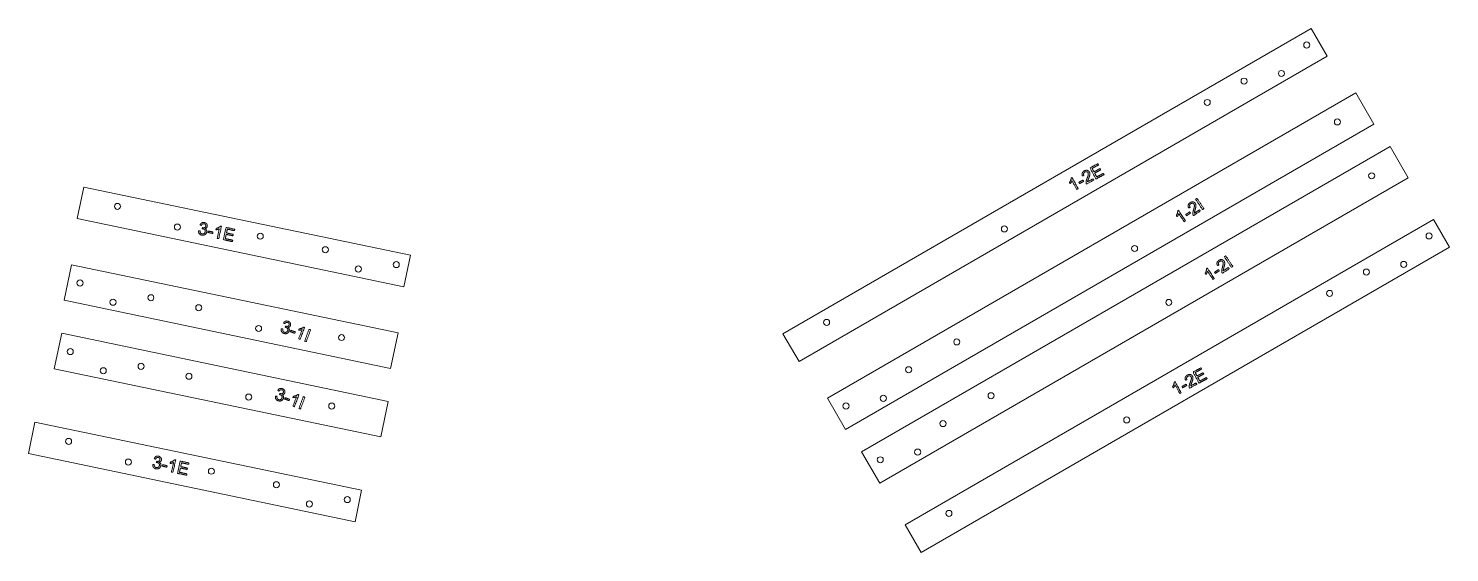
# Model space of a CAD drawing. Header units: millimetres. Extents: x -47944 to 26607, y -7127 to 10342.
# Drawn here: x -4439 to -2194, y -2057 to -1230 of the extents above; entities that cross this region are included whole.
import ezdxf

# ---------------------------------------------------------------- set-up
doc = ezdxf.new("R2010")
doc.units = ezdxf.units.MM
doc.header["$MEASUREMENT"] = 0
doc.layers.add('CORTE', color=5, linetype='Continuous', lineweight=0)
doc.layers.add('MARCADO DE PISTAS', color=1, linetype='Continuous', lineweight=0)

# ---------------------------------------------------------------- blocks, each defined once
blk = doc.blocks.new('BLOCK 149')
at = {"layer": 'CORTE', "color": 255, "lineweight": 5}
blk.add_lwpolyline([(7.6689, 4.4814), (7.7027, 4.4234), (8.6834, 4.9896), (8.6498, 5.0477), (7.6689, 4.4814)], dxfattribs=at)
blk = doc.blocks.new('BLOCK 150')
at = {"layer": 'CORTE', "color": 255, "lineweight": 5}
blk.add_open_spline([(7.9147, 4.5857), (7.9147, 4.5887), (7.9122, 4.5913), (7.9091, 4.5913), (7.906, 4.5913), (7.9035, 4.5887), (7.9035, 4.5857), (7.9035, 4.5825), (7.906, 4.5801), (7.9091, 4.5801), (7.9122, 4.5801), (7.9147, 4.5825), (7.9147, 4.5857), (7.9147, 4.5857), (7.9147, 4.5857), (7.9147, 4.5857)], degree=3, knots=[0, 0, 0, 0, 1, 1, 1, 2, 2, 2, 3, 3, 3, 4, 4, 4, 5, 5, 5, 5], dxfattribs=at)
blk = doc.blocks.new('BLOCK 151')
at = {"layer": 'CORTE', "color": 255, "lineweight": 5}
blk.add_open_spline([(8.2447, 4.7589), (8.2447, 4.762), (8.2422, 4.7645), (8.2391, 4.7645), (8.236, 4.7645), (8.2335, 4.762), (8.2335, 4.7589), (8.2335, 4.7558), (8.236, 4.7533), (8.2391, 4.7533), (8.2422, 4.7533), (8.2447, 4.7558), (8.2447, 4.7589), (8.2447, 4.7589), (8.2447, 4.7589), (8.2447, 4.7589)], degree=3, knots=[0, 0, 0, 0, 1, 1, 1, 2, 2, 2, 3, 3, 3, 4, 4, 4, 5, 5, 5, 5], dxfattribs=at)
blk = doc.blocks.new('BLOCK 152')
at = {"layer": 'CORTE', "color": 255, "lineweight": 5}
blk.add_open_spline([(8.6213, 4.9936), (8.6213, 4.9967), (8.6188, 4.9992), (8.6157, 4.9992), (8.6126, 4.9992), (8.6101, 4.9967), (8.6101, 4.9936), (8.6101, 4.9905), (8.6126, 4.988), (8.6157, 4.988), (8.6188, 4.988), (8.6213, 4.9905), (8.6213, 4.9936), (8.6213, 4.9936), (8.6213, 4.9936), (8.6213, 4.9936)], degree=3, knots=[0, 0, 0, 0, 1, 1, 1, 2, 2, 2, 3, 3, 3, 4, 4, 4, 5, 5, 5, 5], dxfattribs=at)
blk = doc.blocks.new('BLOCK 153')
at = {"layer": 'CORTE', "color": 255, "lineweight": 5}
blk.add_open_spline([(7.7091, 4.4669), (7.7091, 4.47), (7.7066, 4.4725), (7.7034, 4.4725), (7.7003, 4.4725), (7.6978, 4.47), (7.6978, 4.4669), (7.6978, 4.4638), (7.7003, 4.4612), (7.7034, 4.4612), (7.7066, 4.4612), (7.7091, 4.4638), (7.7091, 4.4669), (7.7091, 4.4669), (7.7091, 4.4669), (7.7091, 4.4669)], degree=3, knots=[0, 0, 0, 0, 1, 1, 1, 2, 2, 2, 3, 3, 3, 4, 4, 4, 5, 5, 5, 5], dxfattribs=at)
blk = doc.blocks.new('BLOCK 154')
at = {"layer": 'CORTE', "color": 255, "lineweight": 5}
blk.add_open_spline([(7.7785, 4.4811), (7.7785, 4.4842), (7.7759, 4.4868), (7.7728, 4.4868), (7.7697, 4.4868), (7.7671, 4.4842), (7.7671, 4.4811), (7.7671, 4.4779), (7.7697, 4.4754), (7.7728, 4.4754), (7.7759, 4.4754), (7.7785, 4.4779), (7.7785, 4.4811), (7.7785, 4.4811), (7.7785, 4.4811), (7.7785, 4.4811)], degree=3, knots=[0, 0, 0, 0, 1, 1, 1, 2, 2, 2, 3, 3, 3, 4, 4, 4, 5, 5, 5, 5], dxfattribs=at)
blk = doc.blocks.new('BLOCK 155')
at = {"layer": 'CORTE', "color": 255, "lineweight": 5}
blk.add_open_spline([(7.8255, 4.5341), (7.8255, 4.5372), (7.8229, 4.5397), (7.8198, 4.5397), (7.8166, 4.5397), (7.8141, 4.5372), (7.8141, 4.5341), (7.8141, 4.5309), (7.8166, 4.5284), (7.8198, 4.5284), (7.8229, 4.5284), (7.8255, 4.5309), (7.8255, 4.5341), (7.8255, 4.5341), (7.8255, 4.5341), (7.8255, 4.5341)], degree=3, knots=[0, 0, 0, 0, 1, 1, 1, 2, 2, 2, 3, 3, 3, 4, 4, 4, 5, 5, 5, 5], dxfattribs=at)
blk = doc.blocks.new('BLOCK 148')
at = {"layer": 'CORTE'}
for name in ['BLOCK 149', 'BLOCK 152', 'BLOCK 151', 'BLOCK 150', 'BLOCK 155', 'BLOCK 154', 'BLOCK 153']:
    blk.add_blockref(name, (0, 0), dxfattribs=at)
blk = doc.blocks.new('BLOCK 157')
at = {"layer": 'CORTE', "color": 255, "lineweight": 5}
blk.add_open_spline([(8.0636, 4.3494), (8.0636, 4.3525), (8.0611, 4.355), (8.058, 4.355), (8.0549, 4.355), (8.0524, 4.3525), (8.0524, 4.3494), (8.0524, 4.3463), (8.0549, 4.3438), (8.058, 4.3438), (8.0611, 4.3438), (8.0636, 4.3463), (8.0636, 4.3494), (8.0636, 4.3494), (8.0636, 4.3494), (8.0636, 4.3494)], degree=3, knots=[0, 0, 0, 0, 1, 1, 1, 2, 2, 2, 3, 3, 3, 4, 4, 4, 5, 5, 5, 5], dxfattribs=at)
blk = doc.blocks.new('BLOCK 158')
at = {"layer": 'CORTE', "color": 255, "lineweight": 5}
blk.add_open_spline([(8.3936, 4.5227), (8.3936, 4.5258), (8.391, 4.5283), (8.3879, 4.5283), (8.3848, 4.5283), (8.3824, 4.5258), (8.3824, 4.5227), (8.3824, 4.5196), (8.3848, 4.5171), (8.3879, 4.5171), (8.391, 4.5171), (8.3936, 4.5196), (8.3936, 4.5227), (8.3936, 4.5227), (8.3936, 4.5227), (8.3936, 4.5227)], degree=3, knots=[0, 0, 0, 0, 1, 1, 1, 2, 2, 2, 3, 3, 3, 4, 4, 4, 5, 5, 5, 5], dxfattribs=at)
blk = doc.blocks.new('BLOCK 159')
at = {"layer": 'CORTE', "color": 255, "lineweight": 5}
blk.add_open_spline([(8.7701, 4.7573), (8.7701, 4.7604), (8.7676, 4.7629), (8.7645, 4.7629), (8.7615, 4.7629), (8.7589, 4.7604), (8.7589, 4.7573), (8.7589, 4.7543), (8.7615, 4.7517), (8.7645, 4.7517), (8.7676, 4.7517), (8.7701, 4.7543), (8.7701, 4.7573), (8.7701, 4.7573), (8.7701, 4.7573), (8.7701, 4.7573)], degree=3, knots=[0, 0, 0, 0, 1, 1, 1, 2, 2, 2, 3, 3, 3, 4, 4, 4, 5, 5, 5, 5], dxfattribs=at)
blk = doc.blocks.new('BLOCK 160')
at = {"layer": 'CORTE', "color": 255, "lineweight": 5}
blk.add_lwpolyline([(8.0067, 4.2767), (7.9768, 4.3284), (8.9575, 4.8946), (8.9873, 4.8429), (8.0067, 4.2767)], dxfattribs=at)
blk = doc.blocks.new('BLOCK 161')
at = {"layer": 'CORTE', "color": 255, "lineweight": 5}
blk.add_open_spline([(8.8386, 4.7968), (8.8386, 4.8), (8.8361, 4.8025), (8.833, 4.8025), (8.8298, 4.8025), (8.8273, 4.8), (8.8273, 4.7968), (8.8273, 4.7937), (8.8298, 4.7912), (8.833, 4.7912), (8.8361, 4.7912), (8.8386, 4.7937), (8.8386, 4.7968), (8.8386, 4.7968), (8.8386, 4.7968), (8.8386, 4.7968)], degree=3, knots=[0, 0, 0, 0, 1, 1, 1, 2, 2, 2, 3, 3, 3, 4, 4, 4, 5, 5, 5, 5], dxfattribs=at)
blk = doc.blocks.new('BLOCK 162')
at = {"layer": 'CORTE', "color": 255, "lineweight": 5}
blk.add_open_spline([(8.908, 4.811), (8.908, 4.8142), (8.9054, 4.8167), (8.9023, 4.8167), (8.8992, 4.8167), (8.8967, 4.8142), (8.8967, 4.811), (8.8967, 4.8079), (8.8992, 4.8054), (8.9023, 4.8054), (8.9054, 4.8054), (8.908, 4.8079), (8.908, 4.811), (8.908, 4.811), (8.908, 4.811), (8.908, 4.811)], degree=3, knots=[0, 0, 0, 0, 1, 1, 1, 2, 2, 2, 3, 3, 3, 4, 4, 4, 5, 5, 5, 5], dxfattribs=at)
blk = doc.blocks.new('BLOCK 163')
at = {"layer": 'CORTE', "color": 255, "lineweight": 5}
blk.add_open_spline([(8.955, 4.864), (8.955, 4.8671), (8.9524, 4.8697), (8.9493, 4.8697), (8.9462, 4.8697), (8.9436, 4.8671), (8.9436, 4.864), (8.9436, 4.8609), (8.9462, 4.8583), (8.9493, 4.8583), (8.9524, 4.8583), (8.955, 4.8609), (8.955, 4.864), (8.955, 4.864), (8.955, 4.864), (8.955, 4.864)], degree=3, knots=[0, 0, 0, 0, 1, 1, 1, 2, 2, 2, 3, 3, 3, 4, 4, 4, 5, 5, 5, 5], dxfattribs=at)
blk = doc.blocks.new('BLOCK 156')
at = {"layer": 'CORTE'}
for name in ['BLOCK 160', 'BLOCK 163', 'BLOCK 161', 'BLOCK 162', 'BLOCK 159', 'BLOCK 158', 'BLOCK 157']:
    blk.add_blockref(name, (0, 0), dxfattribs=at)
blk = doc.blocks.new('BLOCK 109')
at = {"layer": 'CORTE', "color": 255, "lineweight": 5}
blk.add_open_spline([(5.7119, 3.9962), (5.7119, 3.9993), (5.7093, 4.0018), (5.7062, 4.0018), (5.7032, 4.0018), (5.7007, 3.9993), (5.7007, 3.9962), (5.7007, 3.9931), (5.7032, 3.9906), (5.7062, 3.9906), (5.7093, 3.9906), (5.7119, 3.9931), (5.7119, 3.9962), (5.7119, 3.9962), (5.7119, 3.9962), (5.7119, 3.9962)], degree=3, knots=[0, 0, 0, 0, 1, 1, 1, 2, 2, 2, 3, 3, 3, 4, 4, 4, 5, 5, 5, 5], dxfattribs=at)
blk = doc.blocks.new('BLOCK 110')
at = {"layer": 'CORTE', "color": 255, "lineweight": 5}
blk.add_open_spline([(5.823, 3.9578), (5.823, 3.9609), (5.8205, 3.9634), (5.8174, 3.9634), (5.8143, 3.9634), (5.8118, 3.9609), (5.8118, 3.9578), (5.8118, 3.9547), (5.8143, 3.9522), (5.8174, 3.9522), (5.8205, 3.9522), (5.823, 3.9547), (5.823, 3.9578), (5.823, 3.9578), (5.823, 3.9578), (5.823, 3.9578)], degree=3, knots=[0, 0, 0, 0, 1, 1, 1, 2, 2, 2, 3, 3, 3, 4, 4, 4, 5, 5, 5, 5], dxfattribs=at)
blk = doc.blocks.new('BLOCK 111')
at = {"layer": 'CORTE', "color": 255, "lineweight": 5}
blk.add_open_spline([(5.977, 3.9409), (5.977, 3.944), (5.9744, 3.9465), (5.9714, 3.9465), (5.9683, 3.9465), (5.9658, 3.944), (5.9658, 3.9409), (5.9658, 3.9378), (5.9683, 3.9353), (5.9714, 3.9353), (5.9744, 3.9353), (5.977, 3.9378), (5.977, 3.9409), (5.977, 3.9409), (5.977, 3.9409), (5.977, 3.9409)], degree=3, knots=[0, 0, 0, 0, 1, 1, 1, 2, 2, 2, 3, 3, 3, 4, 4, 4, 5, 5, 5, 5], dxfattribs=at)
blk = doc.blocks.new('BLOCK 112')
at = {"layer": 'CORTE', "color": 255, "lineweight": 5}
blk.add_lwpolyline([(6.2501, 3.9056), (6.238, 3.8472), (5.6317, 3.9736), (5.6439, 4.0321), (6.2501, 3.9056)], dxfattribs=at)
blk = doc.blocks.new('BLOCK 113')
at = {"layer": 'CORTE', "color": 255, "lineweight": 5}
blk.add_open_spline([(6.0978, 3.9157), (6.0978, 3.9189), (6.0953, 3.9214), (6.0921, 3.9214), (6.089, 3.9214), (6.0865, 3.9189), (6.0865, 3.9157), (6.0865, 3.9126), (6.089, 3.91), (6.0921, 3.91), (6.0953, 3.91), (6.0978, 3.9126), (6.0978, 3.9157), (6.0978, 3.9157), (6.0978, 3.9157), (6.0978, 3.9157)], degree=3, knots=[0, 0, 0, 0, 1, 1, 1, 2, 2, 2, 3, 3, 3, 4, 4, 4, 5, 5, 5, 5], dxfattribs=at)
blk = doc.blocks.new('BLOCK 114')
at = {"layer": 'CORTE', "color": 255, "lineweight": 5}
blk.add_open_spline([(6.159, 3.8801), (6.159, 3.8832), (6.1565, 3.8858), (6.1533, 3.8858), (6.1502, 3.8858), (6.1477, 3.8832), (6.1477, 3.8801), (6.1477, 3.877), (6.1502, 3.8744), (6.1533, 3.8744), (6.1565, 3.8744), (6.159, 3.877), (6.159, 3.8801), (6.159, 3.8801), (6.159, 3.8801), (6.159, 3.8801)], degree=3, knots=[0, 0, 0, 0, 1, 1, 1, 2, 2, 2, 3, 3, 3, 4, 4, 4, 5, 5, 5, 5], dxfattribs=at)
blk = doc.blocks.new('BLOCK 115')
at = {"layer": 'CORTE', "color": 255, "lineweight": 5}
blk.add_open_spline([(6.2293, 3.8883), (6.2293, 3.8914), (6.2268, 3.894), (6.2237, 3.894), (6.2205, 3.894), (6.218, 3.8914), (6.218, 3.8883), (6.218, 3.8851), (6.2205, 3.8826), (6.2237, 3.8826), (6.2268, 3.8826), (6.2293, 3.8851), (6.2293, 3.8883), (6.2293, 3.8883), (6.2293, 3.8883), (6.2293, 3.8883)], degree=3, knots=[0, 0, 0, 0, 1, 1, 1, 2, 2, 2, 3, 3, 3, 4, 4, 4, 5, 5, 5, 5], dxfattribs=at)
blk = doc.blocks.new('BLOCK 108')
at = {"layer": 'CORTE'}
for name in ['BLOCK 112', 'BLOCK 109', 'BLOCK 110', 'BLOCK 111', 'BLOCK 113', 'BLOCK 114', 'BLOCK 115']:
    blk.add_blockref(name, (0, 0), dxfattribs=at)
blk = doc.blocks.new('BLOCK 101')
at = {"layer": 'CORTE', "color": 255, "lineweight": 5}
blk.add_lwpolyline([(5.5936, 4.5781), (5.5799, 4.5123), (6.1861, 4.3859), (6.1998, 4.4517), (5.5936, 4.5781)], dxfattribs=at)
blk = doc.blocks.new('BLOCK 102')
at = {"layer": 'CORTE', "color": 255, "lineweight": 5}
blk.add_open_spline([(5.8354, 4.4983), (5.8354, 4.5014), (5.8329, 4.5039), (5.8298, 4.5039), (5.8267, 4.5039), (5.8242, 4.5014), (5.8242, 4.4983), (5.8242, 4.4953), (5.8267, 4.4928), (5.8298, 4.4928), (5.8329, 4.4928), (5.8354, 4.4953), (5.8354, 4.4983), (5.8354, 4.4983), (5.8354, 4.4983), (5.8354, 4.4983)], degree=3, knots=[0, 0, 0, 0, 1, 1, 1, 2, 2, 2, 3, 3, 3, 4, 4, 4, 5, 5, 5, 5], dxfattribs=at)
blk = doc.blocks.new('BLOCK 103')
at = {"layer": 'CORTE', "color": 255, "lineweight": 5}
blk.add_open_spline([(5.9465, 4.4599), (5.9465, 4.463), (5.944, 4.4655), (5.9409, 4.4655), (5.9378, 4.4655), (5.9353, 4.463), (5.9353, 4.4599), (5.9353, 4.4568), (5.9378, 4.4543), (5.9409, 4.4543), (5.944, 4.4543), (5.9465, 4.4568), (5.9465, 4.4599), (5.9465, 4.4599), (5.9465, 4.4599), (5.9465, 4.4599)], degree=3, knots=[0, 0, 0, 0, 1, 1, 1, 2, 2, 2, 3, 3, 3, 4, 4, 4, 5, 5, 5, 5], dxfattribs=at)
blk = doc.blocks.new('BLOCK 104')
at = {"layer": 'CORTE', "color": 255, "lineweight": 5}
blk.add_open_spline([(6.1005, 4.4431), (6.1005, 4.4462), (6.098, 4.4487), (6.0949, 4.4487), (6.0918, 4.4487), (6.0893, 4.4462), (6.0893, 4.4431), (6.0893, 4.44), (6.0918, 4.4375), (6.0949, 4.4375), (6.098, 4.4375), (6.1005, 4.44), (6.1005, 4.4431), (6.1005, 4.4431), (6.1005, 4.4431), (6.1005, 4.4431)], degree=3, knots=[0, 0, 0, 0, 1, 1, 1, 2, 2, 2, 3, 3, 3, 4, 4, 4, 5, 5, 5, 5], dxfattribs=at)
blk = doc.blocks.new('BLOCK 105')
at = {"layer": 'CORTE', "color": 255, "lineweight": 5}
blk.add_open_spline([(5.6151, 4.5443), (5.6151, 4.5474), (5.6126, 4.55), (5.6095, 4.55), (5.6063, 4.55), (5.6038, 4.5474), (5.6038, 4.5443), (5.6038, 4.5411), (5.6063, 4.5386), (5.6095, 4.5386), (5.6126, 4.5386), (5.6151, 4.5411), (5.6151, 4.5443), (5.6151, 4.5443), (5.6151, 4.5443), (5.6151, 4.5443)], degree=3, knots=[0, 0, 0, 0, 1, 1, 1, 2, 2, 2, 3, 3, 3, 4, 4, 4, 5, 5, 5, 5], dxfattribs=at)
blk = doc.blocks.new('BLOCK 106')
at = {"layer": 'CORTE', "color": 255, "lineweight": 5}
blk.add_open_spline([(5.6763, 4.5087), (5.6763, 4.5118), (5.6738, 4.5143), (5.6707, 4.5143), (5.6675, 4.5143), (5.665, 4.5118), (5.665, 4.5087), (5.665, 4.5055), (5.6675, 4.503), (5.6707, 4.503), (5.6738, 4.503), (5.6763, 4.5055), (5.6763, 4.5087), (5.6763, 4.5087), (5.6763, 4.5087), (5.6763, 4.5087)], degree=3, knots=[0, 0, 0, 0, 1, 1, 1, 2, 2, 2, 3, 3, 3, 4, 4, 4, 5, 5, 5, 5], dxfattribs=at)
blk = doc.blocks.new('BLOCK 107')
at = {"layer": 'CORTE', "color": 255, "lineweight": 5}
blk.add_open_spline([(5.7466, 4.5169), (5.7466, 4.52), (5.7441, 4.5225), (5.741, 4.5225), (5.7378, 4.5225), (5.7353, 4.52), (5.7353, 4.5169), (5.7353, 4.5137), (5.7378, 4.5112), (5.741, 4.5112), (5.7441, 4.5112), (5.7466, 4.5137), (5.7466, 4.5169), (5.7466, 4.5169), (5.7466, 4.5169), (5.7466, 4.5169)], degree=3, knots=[0, 0, 0, 0, 1, 1, 1, 2, 2, 2, 3, 3, 3, 4, 4, 4, 5, 5, 5, 5], dxfattribs=at)
blk = doc.blocks.new('BLOCK 100')
at = {"layer": 'CORTE'}
for name in ['BLOCK 101', 'BLOCK 105', 'BLOCK 106', 'BLOCK 107', 'BLOCK 102', 'BLOCK 103', 'BLOCK 104']:
    blk.add_blockref(name, (0, 0), dxfattribs=at)

msp = doc.modelspace()

# ---------------------------------------------------------------- linework, layer by layer
at = {"layer": 'MARCADO DE PISTAS'}
for points, knots in [([(-2757.439, -1467.512), (-2761.744, -1469.831), (-2766.049, -1472.15), (-2765.976, -1471.358), (-2765.691, -1470.46), (-2765.406, -1469.562), (-2764.363, -1466.914), (-2763.147, -1463.74), (-2762.756, -1462.082), (-2762.366, -1460.424), (-2762.483, -1459.178), (-2762.6, -1457.933), (-2763.165, -1456.883), (-2764.277, -1454.818), (-2766.498, -1454.213), (-2768.719, -1453.608), (-2771.238, -1454.965), (-2773.732, -1456.309), (-2774.51, -1458.408), (-2775.289, -1460.508), (-2774.176, -1463.117), (-2773.03, -1462.705), (-2771.884, -1462.292), (-2772.784, -1460.594), (-2772.344, -1459.122), (-2771.904, -1457.65), (-2770.311, -1456.792), (-2768.806, -1455.982), (-2767.405, -1456.338), (-2766.004, -1456.694), (-2765.329, -1457.947), (-2764.671, -1459.168), (-2765.033, -1461.093), (-2765.394, -1463.018), (-2766.901, -1466.936), (-2767.898, -1469.413), (-2768.221, -1471.07), (-2768.543, -1472.728), (-2768.325, -1474.158), (-2768.201, -1475.031), (-2767.752, -1475.805), (-2762.024, -1472.719), (-2756.297, -1469.634), (-2756.868, -1468.573), (-2757.439, -1467.512)], [-22, -22, -22, -21, -21, -20, -20, -19, -19, -18, -18, -17, -17, -16, -16, -15, -15, -14, -14, -13, -13, -12, -12, -11, -11, -10, -10, -9, -9, -8, -8, -7, -7, -6, -6, -5, -5, -4, -4, -3, -3, -2, -2, -1, -1, 0, 0, 0]), ([(-2752.902, -1467.805), (-2746.432, -1464.32), (-2739.962, -1460.834), (-2740.505, -1459.826), (-2741.047, -1458.819), (-2746.351, -1461.676), (-2751.654, -1464.533), (-2753.283, -1461.51), (-2754.911, -1458.487), (-2750.138, -1455.915), (-2745.365, -1453.344), (-2745.908, -1452.336), (-2746.451, -1451.329), (-2751.224, -1453.9), (-2755.997, -1456.471), (-2757.454, -1453.767), (-2758.911, -1451.062), (-2753.82, -1448.319), (-2748.728, -1445.576), (-2749.271, -1444.569), (-2749.814, -1443.561), (-2756.072, -1446.932), (-2762.33, -1450.303), (-2757.616, -1459.054), (-2752.902, -1467.805)], [-12, -12, -12, -11, -11, -10, -10, -9, -9, -8, -8, -7, -7, -6, -6, -5, -5, -4, -4, -3, -3, -2, -2, -1, -1, 0, 0, 0]), ([(-2781.117, -1483.004), (-2785.86, -1474.2), (-2790.602, -1465.396), (-2791.286, -1465.765), (-2791.97, -1466.133), (-2791.922, -1467.574), (-2792.631, -1469.515), (-2793.34, -1471.456), (-2794.701, -1473.284), (-2794.141, -1474.325), (-2793.58, -1475.365), (-2792.766, -1474.448), (-2791.891, -1473.02), (-2791.016, -1471.591), (-2790.629, -1470.427), (-2786.934, -1477.287), (-2783.239, -1484.147), (-2782.178, -1483.575), (-2781.117, -1483.004)], [-9, -9, -9, -8, -8, -7, -7, -6, -6, -5, -5, -4, -4, -3, -3, -2, -2, -1, -1, 0, 0, 0]), ([(-2778.72, -1475.007), (-2775.378, -1473.207), (-2772.037, -1471.407), (-2772.58, -1470.399), (-2773.123, -1469.392), (-2776.464, -1471.192), (-2779.805, -1472.991), (-2779.262, -1473.999), (-2778.72, -1475.007)], [-4, -4, -4, -3, -3, -2, -2, -1, -1, 0, 0, 0]), ([(-2589.267, -1516.376), (-2593.348, -1519.071), (-2597.428, -1521.765), (-2597.426, -1520.969), (-2597.222, -1520.05), (-2597.018, -1519.13), (-2596.216, -1516.399), (-2595.289, -1513.129), (-2595.048, -1511.443), (-2594.807, -1509.756), (-2595.035, -1508.526), (-2595.263, -1507.296), (-2595.92, -1506.302), (-2597.212, -1504.344), (-2599.478, -1503.94), (-2601.744, -1503.536), (-2604.132, -1505.112), (-2606.496, -1506.674), (-2607.084, -1508.835), (-2607.671, -1510.996), (-2606.33, -1513.494), (-2605.225, -1512.981), (-2604.12, -1512.468), (-2605.168, -1510.857), (-2604.862, -1509.352), (-2604.555, -1507.846), (-2603.046, -1506.85), (-2601.619, -1505.908), (-2600.192, -1506.137), (-2598.765, -1506.367), (-2597.98, -1507.554), (-2597.216, -1508.712), (-2597.404, -1510.661), (-2597.592, -1512.611), (-2598.743, -1516.648), (-2599.514, -1519.204), (-2599.687, -1520.884), (-2599.861, -1522.564), (-2599.515, -1523.969), (-2599.314, -1524.826), (-2598.798, -1525.557), (-2593.368, -1521.972), (-2587.939, -1518.387), (-2588.603, -1517.381), (-2589.267, -1516.376)], [-22, -22, -22, -21, -21, -20, -20, -19, -19, -18, -18, -17, -17, -16, -16, -15, -15, -14, -14, -13, -13, -12, -12, -11, -11, -10, -10, -9, -9, -8, -8, -7, -7, -6, -6, -5, -5, -4, -4, -3, -3, -2, -2, -1, -1, 0, 0, 0]), ([(-2584.521, -1516.129), (-2583.415, -1515.399), (-2582.309, -1514.669), (-2587.786, -1506.374), (-2593.264, -1498.08), (-2594.37, -1498.81), (-2595.476, -1499.541), (-2589.998, -1507.835), (-2584.521, -1516.129)], [-4, -4, -4, -3, -3, -2, -2, -1, -1, 0, 0, 0]), ([(-2611.465, -1533.922), (-2616.976, -1525.578), (-2622.486, -1517.233), (-2623.134, -1517.661), (-2623.782, -1518.089), (-2623.606, -1519.52), (-2624.139, -1521.517), (-2624.672, -1523.513), (-2625.864, -1525.455), (-2625.213, -1526.442), (-2624.561, -1527.428), (-2623.832, -1526.442), (-2623.088, -1524.941), (-2622.344, -1523.44), (-2622.064, -1522.246), (-2617.77, -1528.748), (-2613.476, -1535.25), (-2612.471, -1534.586), (-2611.465, -1533.922)], [-9, -9, -9, -8, -8, -7, -7, -6, -6, -5, -5, -4, -4, -3, -3, -2, -2, -1, -1, 0, 0, 0]), ([(-2609.792, -1525.743), (-2606.625, -1523.651), (-2603.458, -1521.56), (-2604.089, -1520.605), (-2604.72, -1519.65), (-2607.887, -1521.741), (-2611.054, -1523.833), (-2610.423, -1524.788), (-2609.792, -1525.743)], [-4, -4, -4, -3, -3, -2, -2, -1, -1, 0, 0, 0]), ([(-4170.261, -1549.614), (-4170.547, -1552.065), (-4169.189, -1553.942), (-4167.832, -1555.82), (-4165.278, -1556.38), (-4162.444, -1557.001), (-4160.202, -1555.637), (-4157.961, -1554.273), (-4157.403, -1551.727), (-4156.99, -1549.844), (-4157.721, -1548.37), (-4158.453, -1546.896), (-4160.083, -1546.123), (-4158.627, -1545.8), (-4157.726, -1544.911), (-4156.824, -1544.021), (-4156.547, -1542.758), (-4156.256, -1541.428), (-4156.699, -1540.091), (-4157.142, -1538.754), (-4158.317, -1537.779), (-4159.492, -1536.803), (-4161.066, -1536.458), (-4163.35, -1535.958), (-4165.176, -1536.946), (-4167.002, -1537.935), (-4167.962, -1540.251), (-4166.824, -1540.685), (-4165.686, -1541.12), (-4165.047, -1539.471), (-4163.929, -1538.822), (-4162.812, -1538.172), (-4161.418, -1538.478), (-4160.01, -1538.787), (-4159.308, -1539.84), (-4158.606, -1540.894), (-4158.893, -1542.203), (-4159.255, -1543.855), (-4160.63, -1544.385), (-4162.006, -1544.915), (-4163.508, -1544.586), (-4163.652, -1544.554), (-4163.89, -1544.473), (-4164.258, -1545.503), (-4164.627, -1546.532), (-4163.535, -1546.494), (-4162.842, -1546.646), (-4161.145, -1547.018), (-4160.277, -1548.321), (-4159.409, -1549.624), (-4159.767, -1551.26), (-4160.143, -1552.974), (-4161.557, -1553.882), (-4162.971, -1554.789), (-4164.755, -1554.398), (-4166.268, -1554.066), (-4167.057, -1552.968), (-4167.847, -1551.87), (-4167.83, -1549.777), (-4169.045, -1549.696), (-4170.261, -1549.614)], [-30, -30, -30, -29, -29, -28, -28, -27, -27, -26, -26, -25, -25, -24, -24, -23, -23, -22, -22, -21, -21, -20, -20, -19, -19, -18, -18, -17, -17, -16, -16, -15, -15, -14, -14, -13, -13, -12, -12, -11, -11, -10, -10, -9, -9, -8, -8, -7, -7, -6, -6, -5, -5, -4, -4, -3, -3, -2, -2, -1, -1, 0, 0, 0]), ([(-4138.299, -1561.922), (-4136.158, -1552.154), (-4134.018, -1542.386), (-4134.776, -1542.219), (-4135.535, -1542.053), (-4136.438, -1543.177), (-4138.241, -1544.187), (-4140.044, -1545.197), (-4142.267, -1545.696), (-4142.52, -1546.851), (-4142.773, -1548.006), (-4141.558, -1547.841), (-4139.963, -1547.328), (-4138.369, -1546.815), (-4137.317, -1546.184), (-4138.985, -1553.795), (-4140.653, -1561.406), (-4139.476, -1561.664), (-4138.299, -1561.922)], [-9, -9, -9, -8, -8, -7, -7, -6, -6, -5, -5, -4, -4, -3, -3, -2, -2, -1, -1, 0, 0, 0]), ([(-4131.12, -1563.495), (-4123.941, -1565.068), (-4116.762, -1566.641), (-4116.517, -1565.523), (-4116.272, -1564.405), (-4122.156, -1563.116), (-4128.041, -1561.826), (-4127.306, -1558.472), (-4126.571, -1555.118), (-4121.275, -1556.279), (-4115.979, -1557.439), (-4115.734, -1556.321), (-4115.489, -1555.203), (-4120.785, -1554.043), (-4126.081, -1552.882), (-4125.423, -1549.881), (-4124.765, -1546.88), (-4119.116, -1548.118), (-4113.467, -1549.356), (-4113.222, -1548.238), (-4112.977, -1547.12), (-4119.921, -1545.598), (-4126.865, -1544.076), (-4128.992, -1553.786), (-4131.12, -1563.495)], [-12, -12, -12, -11, -11, -10, -10, -9, -9, -8, -8, -7, -7, -6, -6, -5, -5, -4, -4, -3, -3, -2, -2, -1, -1, 0, 0, 0]), ([(-4155.395, -1552.132), (-4151.688, -1552.944), (-4147.98, -1553.757), (-4147.735, -1552.639), (-4147.49, -1551.521), (-4151.198, -1550.708), (-4154.905, -1549.896), (-4155.15, -1551.014), (-4155.395, -1552.132)], [-4, -4, -4, -3, -3, -2, -2, -1, -1, 0, 0, 0]), ([(-2538.998, -1607.176), (-2537.892, -1606.446), (-2536.786, -1605.715), (-2542.263, -1597.421), (-2547.741, -1589.126), (-2548.846, -1589.857), (-2549.952, -1590.587), (-2544.475, -1598.882), (-2538.998, -1607.176)], [-4, -4, -4, -3, -3, -2, -2, -1, -1, 0, 0, 0]), ([(-2565.942, -1624.969), (-2571.453, -1616.624), (-2576.963, -1608.28), (-2577.611, -1608.707), (-2578.259, -1609.135), (-2578.083, -1610.567), (-2578.616, -1612.563), (-2579.149, -1614.559), (-2580.341, -1616.502), (-2579.689, -1617.488), (-2579.038, -1618.475), (-2578.309, -1617.488), (-2577.565, -1615.987), (-2576.821, -1614.487), (-2576.54, -1613.293), (-2572.247, -1619.795), (-2567.953, -1626.297), (-2566.948, -1625.633), (-2565.942, -1624.969)], [-9, -9, -9, -8, -8, -7, -7, -6, -6, -5, -5, -4, -4, -3, -3, -2, -2, -1, -1, 0, 0, 0]), ([(-2564.269, -1616.789), (-2561.102, -1614.698), (-2557.935, -1612.607), (-2558.566, -1611.652), (-2559.196, -1610.696), (-2562.363, -1612.788), (-2565.53, -1614.879), (-2564.9, -1615.834), (-2564.269, -1616.789)], [-4, -4, -4, -3, -3, -2, -2, -1, -1, 0, 0, 0]), ([(-2543.744, -1607.423), (-2547.824, -1610.117), (-2551.905, -1612.812), (-2551.902, -1612.016), (-2551.699, -1611.096), (-2551.495, -1610.177), (-2550.693, -1607.445), (-2549.766, -1604.176), (-2549.525, -1602.489), (-2549.284, -1600.803), (-2549.512, -1599.573), (-2549.74, -1598.343), (-2550.397, -1597.348), (-2551.689, -1595.391), (-2553.955, -1594.986), (-2556.221, -1594.582), (-2558.609, -1596.159), (-2560.973, -1597.72), (-2561.56, -1599.881), (-2562.148, -1602.042), (-2560.807, -1604.541), (-2559.702, -1604.028), (-2558.597, -1603.515), (-2559.645, -1601.903), (-2559.339, -1600.398), (-2559.032, -1598.893), (-2557.522, -1597.896), (-2556.096, -1596.954), (-2554.669, -1597.184), (-2553.241, -1597.413), (-2552.457, -1598.601), (-2551.693, -1599.758), (-2551.881, -1601.708), (-2552.069, -1603.657), (-2553.22, -1607.695), (-2553.991, -1610.25), (-2554.164, -1611.93), (-2554.337, -1613.61), (-2553.991, -1615.015), (-2553.791, -1615.873), (-2553.274, -1616.604), (-2547.845, -1613.018), (-2542.416, -1609.433), (-2543.08, -1608.428), (-2543.744, -1607.423)], [-22, -22, -22, -21, -21, -20, -20, -19, -19, -18, -18, -17, -17, -16, -16, -15, -15, -14, -14, -13, -13, -12, -12, -11, -11, -10, -10, -9, -9, -8, -8, -7, -7, -6, -6, -5, -5, -4, -4, -3, -3, -2, -2, -1, -1, 0, 0, 0]), ([(-4039.641, -1703.996), (-4040.282, -1706.379), (-4039.212, -1708.434), (-4038.143, -1710.49), (-4035.698, -1711.416), (-4032.985, -1712.443), (-4030.568, -1711.421), (-4028.152, -1710.399), (-4027.229, -1707.96), (-4026.546, -1706.158), (-4027.055, -1704.593), (-4027.563, -1703.029), (-4029.063, -1702.026), (-4027.576, -1701.919), (-4026.554, -1701.17), (-4025.533, -1700.422), (-4025.075, -1699.212), (-4024.593, -1697.939), (-4024.837, -1696.552), (-4025.08, -1695.164), (-4026.1, -1694.028), (-4027.12, -1692.892), (-4028.627, -1692.321), (-4030.814, -1691.493), (-4032.764, -1692.205), (-4034.715, -1692.916), (-4036.002, -1695.068), (-4034.94, -1695.663), (-4033.877, -1696.259), (-4033.005, -1694.721), (-4031.805, -1694.242), (-4030.604, -1693.762), (-4029.27, -1694.268), (-4027.921, -1694.779), (-4027.381, -1695.923), (-4026.84, -1697.068), (-4027.315, -1698.322), (-4027.913, -1699.903), (-4029.351, -1700.227), (-4030.79, -1700.551), (-4032.228, -1700.006), (-4032.365, -1699.954), (-4032.589, -1699.839), (-4033.104, -1700.803), (-4033.618, -1701.768), (-4032.533, -1701.889), (-4031.869, -1702.141), (-4030.244, -1702.756), (-4029.575, -1704.172), (-4028.907, -1705.588), (-4029.5, -1707.154), (-4030.121, -1708.795), (-4031.653, -1709.487), (-4033.184, -1710.178), (-4034.891, -1709.531), (-4036.34, -1708.983), (-4036.961, -1707.781), (-4037.582, -1706.58), (-4037.26, -1704.512), (-4038.451, -1704.254), (-4039.641, -1703.996)], [-30, -30, -30, -29, -29, -28, -28, -27, -27, -26, -26, -25, -25, -24, -24, -23, -23, -22, -22, -21, -21, -20, -20, -19, -19, -18, -18, -17, -17, -16, -16, -15, -15, -14, -14, -13, -13, -12, -12, -11, -11, -10, -10, -9, -9, -8, -8, -7, -7, -6, -6, -5, -5, -4, -4, -3, -3, -2, -2, -1, -1, 0, 0, 0]), ([(-4009.815, -1720.832), (-4006.273, -1711.48), (-4002.732, -1702.128), (-4003.458, -1701.853), (-4004.184, -1701.578), (-4005.242, -1702.558), (-4007.173, -1703.295), (-4009.103, -1704.031), (-4011.376, -1704.201), (-4011.794, -1705.306), (-4012.213, -1706.412), (-4010.986, -1706.426), (-4009.334, -1706.151), (-4007.682, -1705.876), (-4006.549, -1705.405), (-4009.309, -1712.691), (-4012.069, -1719.978), (-4010.942, -1720.405), (-4009.815, -1720.832)], [-9, -9, -9, -8, -8, -7, -7, -6, -6, -5, -5, -4, -4, -3, -3, -2, -2, -1, -1, 0, 0, 0]), ([(-4002.717, -1723.52), (-4001.477, -1723.989), (-4000.238, -1724.458), (-3996.718, -1715.163), (-3993.197, -1705.867), (-3994.437, -1705.398), (-3995.676, -1704.929), (-3999.196, -1714.224), (-4002.717, -1723.52)], [-4, -4, -4, -3, -3, -2, -2, -1, -1, 0, 0, 0]), ([(-4025.301, -1708.654), (-4021.752, -1709.998), (-4018.203, -1711.342), (-4017.797, -1710.272), (-4017.392, -1709.201), (-4020.941, -1707.857), (-4024.49, -1706.513), (-4024.896, -1707.584), (-4025.301, -1708.654)], [-4, -4, -4, -3, -3, -2, -2, -1, -1, 0, 0, 0]), ([(-2590.069, -1789.97), (-2583.599, -1786.484), (-2577.128, -1782.999), (-2577.671, -1781.991), (-2578.214, -1780.983), (-2583.518, -1783.84), (-2588.821, -1786.697), (-2590.45, -1783.674), (-2592.078, -1780.651), (-2587.305, -1778.08), (-2582.532, -1775.509), (-2583.075, -1774.501), (-2583.617, -1773.493), (-2588.391, -1776.065), (-2593.164, -1778.636), (-2594.621, -1775.931), (-2596.078, -1773.226), (-2590.986, -1770.484), (-2585.895, -1767.741), (-2586.438, -1766.733), (-2586.981, -1765.726), (-2593.239, -1769.097), (-2599.497, -1772.468), (-2594.783, -1781.219), (-2590.069, -1789.97)], [-12, -12, -12, -11, -11, -10, -10, -9, -9, -8, -8, -7, -7, -6, -6, -5, -5, -4, -4, -3, -3, -2, -2, -1, -1, 0, 0, 0]), ([(-2618.284, -1805.169), (-2623.027, -1796.365), (-2627.769, -1787.561), (-2628.453, -1787.929), (-2629.136, -1788.298), (-2629.089, -1789.739), (-2629.798, -1791.68), (-2630.507, -1793.62), (-2631.868, -1795.448), (-2631.307, -1796.489), (-2630.747, -1797.53), (-2629.932, -1796.612), (-2629.057, -1795.184), (-2628.182, -1793.756), (-2627.796, -1792.592), (-2624.101, -1799.452), (-2620.405, -1806.312), (-2619.345, -1805.74), (-2618.284, -1805.169)], [-9, -9, -9, -8, -8, -7, -7, -6, -6, -5, -5, -4, -4, -3, -3, -2, -2, -1, -1, 0, 0, 0]), ([(-2615.886, -1797.171), (-2612.545, -1795.372), (-2609.204, -1793.572), (-2609.747, -1792.564), (-2610.29, -1791.556), (-2613.631, -1793.356), (-2616.972, -1795.156), (-2616.429, -1796.164), (-2615.886, -1797.171)], [-4, -4, -4, -3, -3, -2, -2, -1, -1, 0, 0, 0]), ([(-2594.606, -1789.677), (-2598.911, -1791.996), (-2603.216, -1794.315), (-2603.143, -1793.523), (-2602.857, -1792.625), (-2602.572, -1791.727), (-2601.529, -1789.078), (-2600.314, -1785.905), (-2599.923, -1784.247), (-2599.532, -1782.588), (-2599.649, -1781.343), (-2599.767, -1780.097), (-2600.332, -1779.048), (-2601.444, -1776.983), (-2603.665, -1776.378), (-2605.885, -1775.772), (-2608.405, -1777.13), (-2610.899, -1778.473), (-2611.677, -1780.573), (-2612.455, -1782.673), (-2611.343, -1785.281), (-2610.197, -1784.869), (-2609.05, -1784.457), (-2609.95, -1782.758), (-2609.51, -1781.287), (-2609.071, -1779.815), (-2607.478, -1778.957), (-2605.973, -1778.146), (-2604.572, -1778.502), (-2603.171, -1778.858), (-2602.496, -1780.111), (-2601.838, -1781.333), (-2602.2, -1783.258), (-2602.561, -1785.182), (-2604.068, -1789.101), (-2605.065, -1791.577), (-2605.388, -1793.235), (-2605.71, -1794.893), (-2605.491, -1796.323), (-2605.368, -1797.195), (-2604.919, -1797.969), (-2599.191, -1794.884), (-2593.463, -1791.798), (-2594.035, -1790.738), (-2594.606, -1789.677)], [-22, -22, -22, -21, -21, -20, -20, -19, -19, -18, -18, -17, -17, -16, -16, -15, -15, -14, -14, -13, -13, -12, -12, -11, -11, -10, -10, -9, -9, -8, -8, -7, -7, -6, -6, -5, -5, -4, -4, -3, -3, -2, -2, -1, -1, 0, 0, 0]), ([(-4048.686, -1810.268), (-4049.326, -1812.651), (-4048.257, -1814.706), (-4047.187, -1816.762), (-4044.742, -1817.688), (-4042.029, -1818.716), (-4039.613, -1817.693), (-4037.196, -1816.671), (-4036.273, -1814.232), (-4035.59, -1812.43), (-4036.099, -1810.865), (-4036.608, -1809.301), (-4038.108, -1808.298), (-4036.62, -1808.191), (-4035.599, -1807.442), (-4034.578, -1806.694), (-4034.12, -1805.484), (-4033.637, -1804.211), (-4033.881, -1802.824), (-4034.124, -1801.436), (-4035.145, -1800.3), (-4036.165, -1799.164), (-4037.672, -1798.593), (-4039.858, -1797.765), (-4041.809, -1798.477), (-4043.759, -1799.189), (-4045.047, -1801.34), (-4043.984, -1801.936), (-4042.921, -1802.531), (-4042.049, -1800.994), (-4040.849, -1800.514), (-4039.649, -1800.035), (-4038.314, -1800.54), (-4036.966, -1801.051), (-4036.425, -1802.195), (-4035.884, -1803.34), (-4036.359, -1804.594), (-4036.958, -1806.175), (-4038.396, -1806.499), (-4039.834, -1806.823), (-4041.272, -1806.278), (-4041.41, -1806.226), (-4041.634, -1806.111), (-4042.148, -1807.076), (-4042.662, -1808.04), (-4041.577, -1808.161), (-4040.913, -1808.413), (-4039.288, -1809.028), (-4038.62, -1810.444), (-4037.951, -1811.86), (-4038.545, -1813.427), (-4039.166, -1815.067), (-4040.697, -1815.759), (-4042.228, -1816.45), (-4043.936, -1815.803), (-4045.385, -1815.255), (-4046.006, -1814.053), (-4046.627, -1812.852), (-4046.304, -1810.784), (-4047.495, -1810.526), (-4048.686, -1810.268)], [-30, -30, -30, -29, -29, -28, -28, -27, -27, -26, -26, -25, -25, -24, -24, -23, -23, -22, -22, -21, -21, -20, -20, -19, -19, -18, -18, -17, -17, -16, -16, -15, -15, -14, -14, -13, -13, -12, -12, -11, -11, -10, -10, -9, -9, -8, -8, -7, -7, -6, -6, -5, -5, -4, -4, -3, -3, -2, -2, -1, -1, 0, 0, 0]), ([(-4034.346, -1814.926), (-4030.796, -1816.27), (-4027.247, -1817.614), (-4026.842, -1816.544), (-4026.437, -1815.474), (-4029.986, -1814.129), (-4033.535, -1812.785), (-4033.94, -1813.856), (-4034.346, -1814.926)], [-4, -4, -4, -3, -3, -2, -2, -1, -1, 0, 0, 0]), ([(-4018.86, -1827.104), (-4015.318, -1817.752), (-4011.776, -1808.4), (-4012.502, -1808.125), (-4013.229, -1807.85), (-4014.286, -1808.83), (-4016.217, -1809.567), (-4018.147, -1810.303), (-4020.42, -1810.473), (-4020.839, -1811.579), (-4021.258, -1812.684), (-4020.031, -1812.698), (-4018.379, -1812.423), (-4016.726, -1812.148), (-4015.594, -1811.677), (-4018.353, -1818.963), (-4021.113, -1826.25), (-4019.986, -1826.677), (-4018.86, -1827.104)], [-9, -9, -9, -8, -8, -7, -7, -6, -6, -5, -5, -4, -4, -3, -3, -2, -2, -1, -1, 0, 0, 0]), ([(-4011.761, -1829.792), (-4010.522, -1830.261), (-4009.282, -1830.731), (-4005.762, -1821.435), (-4002.242, -1812.14), (-4003.481, -1811.67), (-4004.721, -1811.201), (-4008.241, -1820.496), (-4011.761, -1829.792)], [-4, -4, -4, -3, -3, -2, -2, -1, -1, 0, 0, 0]), ([(-4242.59, -1918.353), (-4242.877, -1920.803), (-4241.519, -1922.681), (-4240.161, -1924.559), (-4237.607, -1925.118), (-4234.773, -1925.739), (-4232.532, -1924.376), (-4230.29, -1923.012), (-4229.732, -1920.465), (-4229.32, -1918.582), (-4230.051, -1917.108), (-4230.782, -1915.635), (-4232.413, -1914.861), (-4230.956, -1914.539), (-4230.055, -1913.649), (-4229.154, -1912.76), (-4228.877, -1911.496), (-4228.586, -1910.167), (-4229.029, -1908.83), (-4229.472, -1907.492), (-4230.647, -1906.517), (-4231.822, -1905.542), (-4233.396, -1905.197), (-4235.68, -1904.696), (-4237.505, -1905.685), (-4239.331, -1906.673), (-4240.292, -1908.989), (-4239.153, -1909.424), (-4238.015, -1909.858), (-4237.376, -1908.21), (-4236.259, -1907.56), (-4235.142, -1906.911), (-4233.748, -1907.216), (-4232.339, -1907.525), (-4231.637, -1908.579), (-4230.935, -1909.633), (-4231.222, -1910.942), (-4231.584, -1912.593), (-4232.96, -1913.123), (-4234.335, -1913.654), (-4235.838, -1913.324), (-4235.981, -1913.293), (-4236.22, -1913.212), (-4236.588, -1914.241), (-4236.956, -1915.271), (-4235.865, -1915.232), (-4235.171, -1915.384), (-4233.474, -1915.756), (-4232.606, -1917.059), (-4231.738, -1918.362), (-4232.097, -1919.999), (-4232.472, -1921.713), (-4233.886, -1922.62), (-4235.3, -1923.527), (-4237.084, -1923.136), (-4238.597, -1922.805), (-4239.387, -1921.707), (-4240.176, -1920.609), (-4240.159, -1918.516), (-4241.375, -1918.434), (-4242.59, -1918.353)], [-30, -30, -30, -29, -29, -28, -28, -27, -27, -26, -26, -25, -25, -24, -24, -23, -23, -22, -22, -21, -21, -20, -20, -19, -19, -18, -18, -17, -17, -16, -16, -15, -15, -14, -14, -13, -13, -12, -12, -11, -11, -10, -10, -9, -9, -8, -8, -7, -7, -6, -6, -5, -5, -4, -4, -3, -3, -2, -2, -1, -1, 0, 0, 0]), ([(-4227.724, -1920.87), (-4224.017, -1921.683), (-4220.31, -1922.495), (-4220.065, -1921.377), (-4219.82, -1920.259), (-4223.527, -1919.447), (-4227.234, -1918.634), (-4227.479, -1919.752), (-4227.724, -1920.87)], [-4, -4, -4, -3, -3, -2, -2, -1, -1, 0, 0, 0]), ([(-4210.628, -1930.66), (-4208.488, -1920.892), (-4206.347, -1911.124), (-4207.106, -1910.958), (-4207.864, -1910.792), (-4208.768, -1911.916), (-4210.57, -1912.926), (-4212.373, -1913.935), (-4214.597, -1914.435), (-4214.85, -1915.59), (-4215.103, -1916.745), (-4213.887, -1916.579), (-4212.293, -1916.066), (-4210.698, -1915.553), (-4209.646, -1914.922), (-4211.314, -1922.533), (-4212.982, -1930.145), (-4211.805, -1930.403), (-4210.628, -1930.66)], [-9, -9, -9, -8, -8, -7, -7, -6, -6, -5, -5, -4, -4, -3, -3, -2, -2, -1, -1, 0, 0, 0]), ([(-4203.449, -1932.234), (-4196.27, -1933.807), (-4189.091, -1935.38), (-4188.846, -1934.262), (-4188.601, -1933.144), (-4194.486, -1931.854), (-4200.37, -1930.565), (-4199.635, -1927.211), (-4198.9, -1923.857), (-4193.604, -1925.017), (-4188.308, -1926.178), (-4188.063, -1925.06), (-4187.818, -1923.942), (-4193.114, -1922.781), (-4198.41, -1921.621), (-4197.753, -1918.619), (-4197.095, -1915.618), (-4191.446, -1916.856), (-4185.797, -1918.094), (-4185.552, -1916.976), (-4185.307, -1915.858), (-4192.25, -1914.336), (-4199.194, -1912.815), (-4201.322, -1922.524), (-4203.449, -1932.234)], [-12, -12, -12, -11, -11, -10, -10, -9, -9, -8, -8, -7, -7, -6, -6, -5, -5, -4, -4, -3, -3, -2, -2, -1, -1, 0, 0, 0])]:
    msp.add_open_spline(points, degree=2, knots=knots, dxfattribs=at)

# ---------------------------------------------------------------- block references
at = {"layer": 'CORTE', "xscale": 850.8300860965765, "yscale": 850.8300860965765, "zscale": 850.8300860965765}
for name, p in [('BLOCK 156', (-10034.19, -5394.685)), ('BLOCK 148', (-9701.946, -5626.483)), ('BLOCK 148', (-9647.86, -5711.476)), ('BLOCK 108', (-9153.34, -4911.083)), ('BLOCK 156', (-9841.025, -5696.022)), ('BLOCK 100', (-9130.16, -5498.305)), ('BLOCK 100', (-9145.613, -5606.478)), ('BLOCK 108', (-9230.606, -5281.96))]:
    msp.add_blockref(name, p, dxfattribs=at)

doc.saveas('drawing.dxf')
